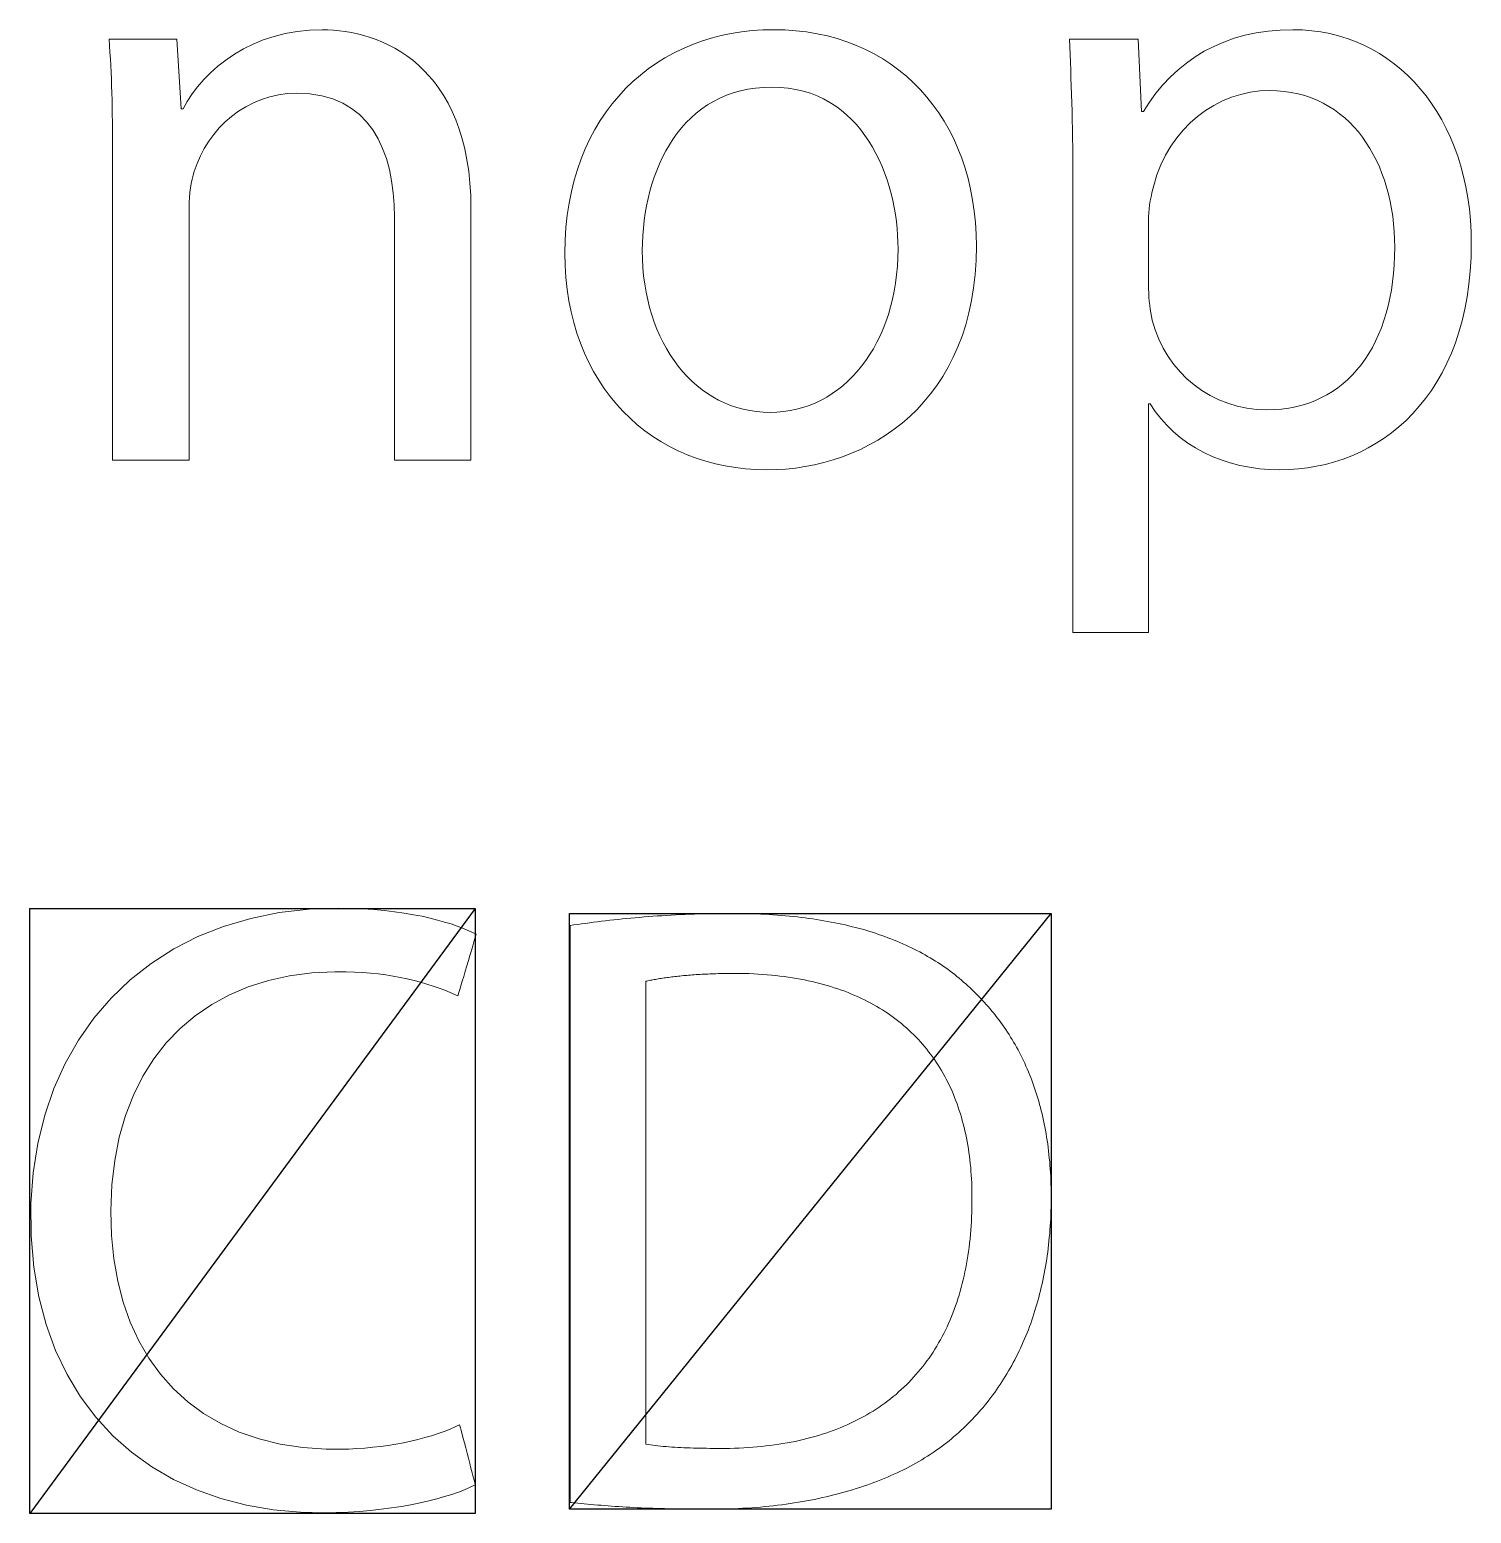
# Model space of a CAD drawing. Header units: millimetres. Extents: x 0 to 114, y 1 to 130.
# Drawn here: x 89.61 to 114.2, y 101.09 to 126.39 of the extents above; entities that cross this region are included whole.
import ezdxf

# ---------------------------------------------------------------- set-up
doc = ezdxf.new("R2010")
doc.units = ezdxf.units.MM
doc.header["$MEASUREMENT"] = 0
doc.layers.add('Layer 1', color=7, linetype='Continuous')

msp = doc.modelspace()

# ---------------------------------------------------------------- linework, layer by layer
for p, q in [((97.21, 111.406), (89.615, 101.087)), ((98.822, 101.158), (107.039, 111.317))]:
    msp.add_line(p, q)
for points in [[(89.615, 111.406), (97.21, 111.406), (97.21, 101.087), (89.615, 101.087)], [(107.039, 101.158), (98.822, 101.158), (98.822, 111.317), (107.039, 111.317)]]:
    msp.add_lwpolyline(points, close=True)
at = {"layer": 'Layer 1', "lineweight": 0}
for points in [[(97.215, 101.572), (97.128, 101.531), (97.032, 101.49), (96.927, 101.45), (96.813, 101.41), (96.69, 101.372), (96.559, 101.335), (96.42, 101.3), (96.273, 101.266), (96.118, 101.235), (95.956, 101.206), (95.787, 101.18), (95.611, 101.157), (95.429, 101.138), (95.24, 101.121), (95.045, 101.109), (94.844, 101.101), (94.637, 101.097), (94.236, 101.106), (93.765, 101.148), (93.311, 101.226), (92.875, 101.339), (92.46, 101.486), (92.066, 101.667), (91.696, 101.882), (91.35, 102.13), (91.032, 102.412), (90.741, 102.727), (90.481, 103.074), (90.252, 103.453), (90.057, 103.864), (89.896, 104.307), (89.773, 104.781), (89.687, 105.285), (89.641, 105.821), (89.637, 106.372), (89.675, 106.896), (89.753, 107.398), (89.871, 107.877), (90.027, 108.331), (90.219, 108.759), (90.447, 109.16), (90.709, 109.533), (91.004, 109.876), (91.33, 110.187), (91.686, 110.467), (92.071, 110.713), (92.483, 110.923), (92.922, 111.098), (93.385, 111.235), (93.872, 111.333), (94.381, 111.392), (94.878, 111.409), (95.089, 111.406), (95.29, 111.398), (95.482, 111.385), (95.665, 111.369), (95.839, 111.348), (96.004, 111.325), (96.159, 111.298), (96.306, 111.27), (96.443, 111.239), (96.572, 111.207), (96.691, 111.173), (96.802, 111.139), (96.903, 111.104), (96.995, 111.069), (97.078, 111.035), (97.153, 111.002), (97.218, 110.97), (97.228, 110.957), (97.221, 110.932), (97.208, 110.89), (97.192, 110.834), (97.172, 110.765), (97.149, 110.688), (97.124, 110.603), (97.097, 110.514), (97.07, 110.423), (97.044, 110.333), (97.018, 110.245), (96.993, 110.162), (96.971, 110.087), (96.952, 110.022), (96.936, 109.97), (96.925, 109.933), (96.919, 109.913), (96.876, 109.931), (96.787, 109.971), (96.694, 110.009), (96.597, 110.046), (96.496, 110.081), (96.391, 110.115), (96.283, 110.146), (96.171, 110.176), (96.055, 110.203), (95.936, 110.228), (95.814, 110.25), (95.689, 110.27), (95.56, 110.287), (95.428, 110.301), (95.293, 110.312), (95.156, 110.32), (95.015, 110.325), (94.82, 110.325), (94.425, 110.304), (94.046, 110.254), (93.686, 110.174), (93.344, 110.066), (93.021, 109.93), (92.719, 109.765), (92.438, 109.574), (92.18, 109.355), (91.944, 109.11), (91.733, 108.839), (91.546, 108.542), (91.385, 108.22), (91.251, 107.873), (91.144, 107.502), (91.066, 107.107), (91.017, 106.688), (90.999, 106.247), (91.01, 105.826), (91.049, 105.427), (91.116, 105.047), (91.209, 104.687), (91.329, 104.347), (91.475, 104.03), (91.647, 103.734), (91.844, 103.461), (92.065, 103.213), (92.311, 102.989), (92.581, 102.791), (92.874, 102.619), (93.19, 102.474), (93.528, 102.357), (93.889, 102.269), (94.271, 102.211), (94.674, 102.183), (94.923, 102.181), (95.06, 102.184), (95.196, 102.191), (95.332, 102.201), (95.466, 102.214), (95.6, 102.229), (95.731, 102.247), (95.861, 102.269), (95.989, 102.292), (96.114, 102.318), (96.235, 102.347), (96.354, 102.378), (96.469, 102.411), (96.579, 102.447), (96.686, 102.484), (96.787, 102.524), (96.884, 102.566), (96.948, 102.595), (96.953, 102.579), (96.961, 102.546), (96.974, 102.498), (96.99, 102.437), (97.008, 102.366), (97.029, 102.287), (97.051, 102.203), (97.074, 102.115), (97.097, 102.026), (97.12, 101.939), (97.141, 101.856), (97.161, 101.779), (97.179, 101.711), (97.194, 101.654), (97.206, 101.61), (97.213, 101.582)], [(98.832, 111.112), (98.896, 111.122), (98.962, 111.131), (99.028, 111.141), (99.095, 111.15), (99.162, 111.159), (99.23, 111.168), (99.299, 111.177), (99.368, 111.185), (99.438, 111.193), (99.509, 111.202), (99.58, 111.209), (99.652, 111.217), (99.724, 111.225), (99.797, 111.232), (99.87, 111.239), (99.944, 111.246), (100.018, 111.252), (100.093, 111.259), (100.169, 111.265), (100.245, 111.27), (100.322, 111.276), (100.399, 111.281), (100.477, 111.286), (100.555, 111.291), (100.633, 111.295), (100.712, 111.299), (100.792, 111.303), (100.872, 111.306), (100.953, 111.309), (101.034, 111.311), (101.115, 111.314), (101.197, 111.316), (101.279, 111.317), (101.362, 111.318), (101.445, 111.319), (101.529, 111.32), (101.57, 111.32), (101.576, 111.32), (101.576, 111.32), (101.578, 111.32), (101.58, 111.32), (101.585, 111.32), (101.604, 111.32), (101.641, 111.32), (101.717, 111.319), (101.791, 111.318), (101.865, 111.316), (101.939, 111.314), (102.012, 111.311), (102.084, 111.308), (102.156, 111.305), (102.227, 111.301), (102.297, 111.296), (102.367, 111.291), (102.437, 111.286), (102.505, 111.28), (102.574, 111.274), (102.641, 111.267), (102.708, 111.26), (102.775, 111.252), (102.841, 111.243), (102.906, 111.235), (102.971, 111.225), (103.035, 111.216), (103.098, 111.206), (103.161, 111.195), (103.224, 111.184), (103.286, 111.172), (103.347, 111.16), (103.408, 111.148), (103.468, 111.135), (103.528, 111.122), (103.587, 111.108), (103.645, 111.093), (103.703, 111.079), (103.76, 111.063), (103.817, 111.048), (103.874, 111.031), (103.929, 111.015), (103.985, 110.998), (104.039, 110.98), (104.093, 110.962), (104.147, 110.944), (104.2, 110.925), (104.252, 110.905), (104.304, 110.886), (104.356, 110.865), (104.406, 110.845), (104.457, 110.823), (104.507, 110.802), (104.556, 110.78), (104.604, 110.757), (104.653, 110.734), (104.7, 110.711), (104.747, 110.687), (104.794, 110.662), (104.84, 110.638), (104.885, 110.612), (104.93, 110.587), (104.975, 110.561), (105.019, 110.534), (105.062, 110.507), (105.105, 110.48), (105.148, 110.452), (105.19, 110.424), (105.231, 110.395), (105.272, 110.366), (105.312, 110.336), (105.352, 110.306), (105.391, 110.275), (105.43, 110.244), (105.468, 110.213), (105.506, 110.181), (105.543, 110.149), (105.58, 110.116), (105.617, 110.083), (105.653, 110.049), (105.689, 110.016), (105.724, 109.981), (105.76, 109.947), (105.794, 109.911), (105.829, 109.876), (105.862, 109.84), (105.896, 109.804), (105.929, 109.767), (105.962, 109.73), (105.994, 109.693), (106.025, 109.655), (106.057, 109.616), (106.087, 109.578), (106.118, 109.539), (106.148, 109.499), (106.177, 109.459), (106.206, 109.419), (106.235, 109.378), (106.263, 109.337), (106.291, 109.295), (106.318, 109.253), (106.344, 109.211), (106.371, 109.168), (106.396, 109.125), (106.422, 109.081), (106.447, 109.037), (106.471, 108.992), (106.495, 108.947), (106.518, 108.902), (106.541, 108.856), (106.564, 108.81), (106.585, 108.763), (106.607, 108.716), (106.628, 108.668), (106.648, 108.62), (106.668, 108.572), (106.688, 108.523), (106.707, 108.473), (106.725, 108.423), (106.743, 108.373), (106.76, 108.322), (106.777, 108.271), (106.794, 108.219), (106.81, 108.167), (106.825, 108.115), (106.84, 108.061), (106.854, 108.008), (106.868, 107.954), (106.881, 107.899), (106.894, 107.844), (106.906, 107.789), (106.918, 107.733), (106.929, 107.677), (106.94, 107.62), (106.95, 107.562), (106.959, 107.504), (106.968, 107.446), (106.977, 107.387), (106.985, 107.328), (106.992, 107.268), (106.999, 107.208), (107.005, 107.147), (107.011, 107.086), (107.016, 107.024), (107.02, 106.962), (107.024, 106.899), (107.028, 106.835), (107.031, 106.772), (107.033, 106.707), (107.035, 106.643), (107.036, 106.577), (107.036, 106.511), (107.036, 106.478), (107.036, 106.445), (107.036, 106.378), (107.035, 106.312), (107.033, 106.246), (107.03, 106.18), (107.028, 106.115), (107.024, 106.05), (107.02, 105.986), (107.016, 105.922), (107.011, 105.858), (107.005, 105.794), (106.999, 105.731), (106.992, 105.668), (106.985, 105.606), (106.977, 105.544), (106.969, 105.482), (106.96, 105.421), (106.95, 105.36), (106.94, 105.299), (106.929, 105.239), (106.918, 105.179), (106.907, 105.119), (106.894, 105.06), (106.882, 105.002), (106.868, 104.943), (106.855, 104.885), (106.84, 104.827), (106.825, 104.77), (106.81, 104.713), (106.794, 104.657), (106.777, 104.601), (106.76, 104.545), (106.743, 104.49), (106.725, 104.435), (106.706, 104.38), (106.687, 104.326), (106.667, 104.272), (106.647, 104.219), (106.626, 104.166), (106.605, 104.113), (106.583, 104.061), (106.561, 104.01), (106.538, 103.958), (106.515, 103.907), (106.491, 103.857), (106.467, 103.807), (106.442, 103.757), (106.417, 103.708), (106.391, 103.659), (106.364, 103.611), (106.337, 103.563), (106.31, 103.515), (106.282, 103.468), (106.254, 103.421), (106.225, 103.375), (106.195, 103.329), (106.165, 103.284), (106.135, 103.239), (106.104, 103.194), (106.073, 103.15), (106.041, 103.106), (106.008, 103.063), (105.975, 103.02), (105.942, 102.978), (105.908, 102.936), (105.874, 102.895), (105.839, 102.854), (105.803, 102.813), (105.767, 102.773), (105.731, 102.733), (105.694, 102.694), (105.657, 102.656), (105.619, 102.617), (105.581, 102.579), (105.542, 102.541), (105.502, 102.504), (105.462, 102.467), (105.421, 102.431), (105.379, 102.395), (105.337, 102.359), (105.294, 102.324), (105.25, 102.29), (105.206, 102.256), (105.161, 102.222), (105.115, 102.189), (105.069, 102.157), (105.022, 102.125), (104.975, 102.093), (104.926, 102.062), (104.878, 102.032), (104.828, 102.002), (104.778, 101.972), (104.727, 101.943), (104.676, 101.915), (104.624, 101.887), (104.572, 101.859), (104.519, 101.832), (104.465, 101.806), (104.41, 101.78), (104.355, 101.755), (104.3, 101.73), (104.244, 101.705), (104.187, 101.681), (104.13, 101.658), (104.072, 101.635), (104.013, 101.613), (103.954, 101.591), (103.895, 101.57), (103.834, 101.549), (103.774, 101.528), (103.712, 101.509), (103.65, 101.49), (103.588, 101.471), (103.525, 101.453), (103.461, 101.435), (103.397, 101.418), (103.332, 101.401), (103.267, 101.385), (103.201, 101.37), (103.135, 101.355), (103.068, 101.34), (103.001, 101.326), (102.933, 101.313), (102.864, 101.3), (102.796, 101.288), (102.726, 101.276), (102.656, 101.265), (102.586, 101.254), (102.515, 101.244), (102.443, 101.235), (102.371, 101.226), (102.299, 101.217), (102.226, 101.209), (102.152, 101.202), (102.078, 101.195), (102.004, 101.189), (101.929, 101.183), (101.853, 101.178), (101.777, 101.173), (101.701, 101.169), (101.624, 101.166), (101.547, 101.163), (101.469, 101.16), (101.391, 101.159), (101.312, 101.157), (101.233, 101.157), (101.193, 101.157), (101.183, 101.157), (101.178, 101.157), (101.176, 101.157), (101.175, 101.157), (101.165, 101.157), (101.09, 101.157), (101.016, 101.157), (100.942, 101.158), (100.869, 101.158), (100.796, 101.159), (100.725, 101.16), (100.654, 101.162), (100.583, 101.163), (100.513, 101.165), (100.444, 101.167), (100.375, 101.169), (100.308, 101.171), (100.24, 101.173), (100.173, 101.176), (100.107, 101.178), (100.042, 101.181), (99.977, 101.184), (99.913, 101.188), (99.849, 101.191), (99.786, 101.195), (99.723, 101.198), (99.662, 101.202), (99.6, 101.206), (99.539, 101.21), (99.479, 101.215), (99.42, 101.219), (99.361, 101.224), (99.302, 101.229), (99.244, 101.234), (99.187, 101.239), (99.13, 101.244), (99.074, 101.25), (99.018, 101.255), (98.963, 101.261), (98.909, 101.267), (98.855, 101.273), (98.841, 101.274), (98.835, 101.275), (98.833, 101.275), (98.832, 101.275), (98.832, 101.275), (98.832, 101.275), (98.832, 101.275), (98.832, 101.276), (98.832, 101.278), (98.832, 101.28), (98.832, 101.282), (98.832, 101.286), (98.832, 101.29), (98.832, 101.295), (98.832, 101.3), (98.832, 101.306), (98.832, 101.313), (98.832, 101.32), (98.832, 101.328), (98.832, 101.337), (98.832, 101.346), (98.832, 101.356), (98.832, 101.366), (98.832, 101.377), (98.832, 101.389), (98.832, 101.401), (98.832, 101.414), (98.832, 101.428), (98.832, 101.442), (98.832, 101.457), (98.832, 101.472), (98.832, 101.488), (98.832, 101.504), (98.832, 101.521), (98.832, 101.538), (98.832, 101.556), (98.832, 101.575), (98.832, 101.594), (98.832, 101.614), (98.832, 101.634), (98.832, 101.655), (98.832, 101.676), (98.832, 101.698), (98.832, 101.72), (98.832, 101.743), (98.832, 101.766), (98.832, 101.79), (98.832, 101.815), (98.832, 101.839), (98.832, 101.865), (98.832, 101.891), (98.832, 101.917), (98.832, 101.944), (98.832, 101.971), (98.832, 101.999), (98.832, 102.027), (98.832, 102.055), (98.832, 102.084), (98.832, 102.114), (98.832, 102.144), (98.832, 102.174), (98.832, 102.205), (98.832, 102.236), (98.832, 102.268), (98.832, 102.3), (98.832, 102.333), (98.832, 102.366), (98.832, 102.399), (98.832, 102.433), (98.832, 102.467), (98.832, 102.501), (98.832, 102.536), (98.832, 102.571), (98.832, 102.607), (98.832, 102.643), (98.832, 102.679), (98.832, 102.716), (98.832, 102.753), (98.832, 102.791), (98.832, 102.829), (98.832, 102.867), (98.832, 102.905), (98.832, 102.944), (98.832, 102.983), (98.832, 103.023), (98.832, 103.062), (98.832, 103.102), (98.832, 103.143), (98.832, 103.184), (98.832, 103.225), (98.832, 103.266), (98.832, 103.349), (98.832, 103.434), (98.832, 103.52), (98.832, 103.606), (98.832, 103.694), (98.832, 103.783), (98.832, 103.873), (98.832, 103.963), (98.832, 104.055), (98.832, 104.147), (98.832, 104.24), (98.832, 104.334), (98.832, 104.428), (98.832, 104.523), (98.832, 104.619), (98.832, 104.716), (98.832, 104.813), (98.832, 104.91), (98.832, 105.008), (98.832, 105.107), (98.832, 105.205), (98.832, 105.305), (98.832, 105.404), (98.832, 105.504), (98.832, 105.704), (98.832, 105.906), (98.832, 106.309), (98.832, 106.51), (98.832, 106.712), (98.832, 106.912), (98.832, 107.012), (98.832, 107.111), (98.832, 107.21), (98.832, 107.309), (98.832, 107.407), (98.832, 107.505), (98.832, 107.602), (98.832, 107.699), (98.832, 107.795), (98.832, 107.891), (98.832, 107.986), (98.832, 108.08), (98.832, 108.174), (98.832, 108.267), (98.832, 108.359), (98.832, 108.45), (98.832, 108.54), (98.832, 108.63), (98.832, 108.718), (98.832, 108.806), (98.832, 108.892), (98.832, 108.978), (98.832, 109.062), (98.832, 109.145), (98.832, 109.186), (98.832, 109.227), (98.832, 109.268), (98.832, 109.308), (98.832, 109.348), (98.832, 109.387), (98.832, 109.427), (98.832, 109.466), (98.832, 109.504), (98.832, 109.543), (98.832, 109.58), (98.832, 109.618), (98.832, 109.655), (98.832, 109.692), (98.832, 109.729), (98.832, 109.765), (98.832, 109.801), (98.832, 109.836), (98.832, 109.871), (98.832, 109.906), (98.832, 109.94), (98.832, 109.974), (98.832, 110.008), (98.832, 110.041), (98.832, 110.073), (98.832, 110.106), (98.832, 110.137), (98.832, 110.169), (98.832, 110.2), (98.832, 110.23), (98.832, 110.261), (98.832, 110.29), (98.832, 110.32), (98.832, 110.348), (98.832, 110.377), (98.832, 110.405), (98.832, 110.432), (98.832, 110.459), (98.832, 110.486), (98.832, 110.512), (98.832, 110.537), (98.832, 110.562), (98.832, 110.587), (98.832, 110.611), (98.832, 110.634), (98.832, 110.657), (98.832, 110.68), (98.832, 110.702), (98.832, 110.723), (98.832, 110.744), (98.832, 110.765), (98.832, 110.785), (98.832, 110.804), (98.832, 110.823), (98.832, 110.841), (98.832, 110.859), (98.832, 110.876), (98.832, 110.893), (98.832, 110.909), (98.832, 110.924), (98.832, 110.939), (98.832, 110.954), (98.832, 110.967), (98.832, 110.98), (98.832, 110.993), (98.832, 111.005), (98.832, 111.016), (98.832, 111.027), (98.832, 111.037), (98.832, 111.047), (98.832, 111.056), (98.832, 111.064), (98.832, 111.071), (98.832, 111.078), (98.832, 111.085), (98.832, 111.09), (98.832, 111.095), (98.832, 111.1), (98.832, 111.104), (98.832, 111.107), (98.832, 111.109), (98.832, 111.111), (98.832, 111.112), (98.832, 111.112)], [(100.122, 102.269), (100.161, 102.263), (100.202, 102.256), (100.243, 102.25), (100.286, 102.245), (100.33, 102.239), (100.375, 102.235), (100.421, 102.23), (100.468, 102.226), (100.517, 102.222), (100.566, 102.218), (100.616, 102.215), (100.667, 102.212), (100.719, 102.209), (100.772, 102.207), (100.825, 102.205), (100.879, 102.203), (100.934, 102.201), (100.99, 102.2), (101.046, 102.199), (101.102, 102.198), (101.16, 102.197), (101.217, 102.196), (101.275, 102.196), (101.334, 102.195), (101.393, 102.195), (101.422, 102.195), (101.426, 102.195), (101.428, 102.195), (101.428, 102.195), (101.428, 102.195), (101.428, 102.195), (101.431, 102.195), (101.436, 102.195), (101.476, 102.195), (101.556, 102.196), (101.636, 102.198), (101.714, 102.201), (101.792, 102.204), (101.869, 102.209), (101.946, 102.214), (102.022, 102.22), (102.096, 102.228), (102.171, 102.236), (102.244, 102.244), (102.317, 102.254), (102.389, 102.265), (102.46, 102.276), (102.531, 102.288), (102.601, 102.301), (102.67, 102.315), (102.738, 102.33), (102.806, 102.346), (102.872, 102.362), (102.938, 102.379), (103.004, 102.397), (103.068, 102.416), (103.132, 102.436), (103.195, 102.457), (103.258, 102.478), (103.319, 102.501), (103.38, 102.524), (103.44, 102.548), (103.499, 102.573), (103.558, 102.598), (103.616, 102.625), (103.673, 102.652), (103.729, 102.68), (103.784, 102.709), (103.839, 102.738), (103.893, 102.769), (103.946, 102.8), (103.998, 102.832), (104.05, 102.865), (104.101, 102.899), (104.151, 102.933), (104.2, 102.969), (104.249, 103.005), (104.297, 103.041), (104.344, 103.079), (104.39, 103.117), (104.435, 103.157), (104.48, 103.197), (104.524, 103.237), (104.567, 103.279), (104.609, 103.321), (104.65, 103.364), (104.691, 103.408), (104.731, 103.453), (104.77, 103.498), (104.808, 103.544), (104.846, 103.591), (104.882, 103.639), (104.918, 103.687), (104.953, 103.736), (104.988, 103.786), (105.021, 103.837), (105.054, 103.888), (105.086, 103.941), (105.117, 103.993), (105.147, 104.047), (105.176, 104.102), (105.205, 104.157), (105.233, 104.213), (105.26, 104.269), (105.286, 104.326), (105.311, 104.385), (105.336, 104.443), (105.36, 104.503), (105.383, 104.563), (105.405, 104.624), (105.426, 104.686), (105.446, 104.748), (105.466, 104.811), (105.485, 104.875), (105.503, 104.939), (105.52, 105.005), (105.536, 105.071), (105.552, 105.137), (105.566, 105.205), (105.58, 105.273), (105.593, 105.341), (105.605, 105.411), (105.616, 105.481), (105.627, 105.552), (105.636, 105.623), (105.645, 105.695), (105.653, 105.768), (105.66, 105.842), (105.666, 105.916), (105.672, 105.991), (105.676, 106.066), (105.68, 106.143), (105.683, 106.22), (105.685, 106.297), (105.686, 106.375), (105.686, 106.415), (105.686, 106.434), (105.686, 106.439), (105.686, 106.444), (105.686, 106.452), (105.686, 106.521), (105.685, 106.589), (105.684, 106.657), (105.681, 106.724), (105.678, 106.791), (105.674, 106.857), (105.669, 106.923), (105.664, 106.988), (105.657, 107.053), (105.65, 107.117), (105.643, 107.181), (105.634, 107.244), (105.625, 107.306), (105.614, 107.369), (105.603, 107.43), (105.592, 107.491), (105.579, 107.551), (105.566, 107.611), (105.552, 107.67), (105.537, 107.729), (105.521, 107.787), (105.505, 107.845), (105.488, 107.902), (105.47, 107.958), (105.451, 108.014), (105.432, 108.07), (105.411, 108.124), (105.39, 108.178), (105.369, 108.232), (105.346, 108.285), (105.323, 108.337), (105.298, 108.389), (105.273, 108.44), (105.248, 108.49), (105.221, 108.54), (105.194, 108.59), (105.166, 108.638), (105.137, 108.686), (105.107, 108.734), (105.077, 108.78), (105.046, 108.826), (105.014, 108.872), (104.981, 108.917), (104.947, 108.961), (104.913, 109.005), (104.878, 109.047), (104.842, 109.09), (104.805, 109.131), (104.768, 109.172), (104.729, 109.212), (104.69, 109.252), (104.65, 109.291), (104.61, 109.329), (104.568, 109.367), (104.526, 109.403), (104.483, 109.44), (104.44, 109.475), (104.395, 109.51), (104.35, 109.544), (104.303, 109.577), (104.257, 109.61), (104.209, 109.642), (104.16, 109.673), (104.111, 109.704), (104.061, 109.733), (104.01, 109.762), (103.959, 109.791), (103.906, 109.818), (103.853, 109.845), (103.799, 109.871), (103.744, 109.897), (103.688, 109.921), (103.632, 109.945), (103.575, 109.968), (103.517, 109.991), (103.458, 110.012), (103.399, 110.033), (103.338, 110.053), (103.277, 110.073), (103.215, 110.091), (103.152, 110.109), (103.089, 110.126), (103.025, 110.142), (102.96, 110.158), (102.894, 110.172), (102.827, 110.186), (102.759, 110.199), (102.691, 110.211), (102.622, 110.223), (102.552, 110.233), (102.482, 110.243), (102.41, 110.252), (102.338, 110.26), (102.265, 110.268), (102.191, 110.274), (102.116, 110.28), (102.041, 110.285), (101.965, 110.289), (101.888, 110.292), (101.81, 110.294), (101.731, 110.295), (101.652, 110.296), (101.642, 110.296), (101.637, 110.296), (101.636, 110.296), (101.635, 110.296), (101.635, 110.296), (101.63, 110.296), (101.62, 110.296), (101.581, 110.296), (101.543, 110.296), (101.505, 110.295), (101.467, 110.295), (101.43, 110.294), (101.393, 110.293), (101.357, 110.292), (101.32, 110.291), (101.285, 110.29), (101.249, 110.289), (101.214, 110.288), (101.179, 110.286), (101.145, 110.285), (101.111, 110.283), (101.078, 110.281), (101.045, 110.279), (101.012, 110.277), (100.979, 110.275), (100.947, 110.273), (100.916, 110.271), (100.884, 110.268), (100.853, 110.266), (100.823, 110.263), (100.793, 110.26), (100.763, 110.258), (100.733, 110.255), (100.704, 110.252), (100.675, 110.249), (100.647, 110.246), (100.619, 110.243), (100.592, 110.239), (100.564, 110.236), (100.538, 110.233), (100.511, 110.229), (100.485, 110.226), (100.459, 110.222), (100.434, 110.218), (100.409, 110.215), (100.384, 110.211), (100.36, 110.207), (100.336, 110.203), (100.313, 110.199), (100.29, 110.195), (100.267, 110.191), (100.245, 110.187), (100.223, 110.183), (100.201, 110.179), (100.18, 110.175), (100.159, 110.17), (100.139, 110.166), (100.128, 110.164), (100.123, 110.163), (100.122, 110.163), (100.122, 110.162), (100.122, 110.162), (100.122, 110.161), (100.122, 110.158), (100.122, 110.154), (100.122, 110.15), (100.122, 110.144), (100.122, 110.137), (100.122, 110.129), (100.122, 110.12), (100.122, 110.11), (100.122, 110.099), (100.122, 110.087), (100.122, 110.074), (100.122, 110.06), (100.122, 110.045), (100.122, 110.029), (100.122, 110.012), (100.122, 109.994), (100.122, 109.975), (100.122, 109.955), (100.122, 109.935), (100.122, 109.913), (100.122, 109.891), (100.122, 109.868), (100.122, 109.843), (100.122, 109.818), (100.122, 109.792), (100.122, 109.766), (100.122, 109.738), (100.122, 109.71), (100.122, 109.681), (100.122, 109.651), (100.122, 109.62), (100.122, 109.589), (100.122, 109.556), (100.122, 109.523), (100.122, 109.49), (100.122, 109.455), (100.122, 109.42), (100.122, 109.384), (100.122, 109.348), (100.122, 109.31), (100.122, 109.272), (100.122, 109.234), (100.122, 109.195), (100.122, 109.155), (100.122, 109.114), (100.122, 109.073), (100.122, 109.032), (100.122, 108.989), (100.122, 108.947), (100.122, 108.903), (100.122, 108.859), (100.122, 108.815), (100.122, 108.77), (100.122, 108.724), (100.122, 108.678), (100.122, 108.631), (100.122, 108.584), (100.122, 108.537), (100.122, 108.489), (100.122, 108.44), (100.122, 108.391), (100.122, 108.342), (100.122, 108.292), (100.122, 108.242), (100.122, 108.191), (100.122, 108.14), (100.122, 108.089), (100.122, 108.037), (100.122, 107.985), (100.122, 107.879), (100.122, 107.773), (100.122, 107.665), (100.122, 107.556), (100.122, 107.446), (100.122, 107.335), (100.122, 107.223), (100.122, 107.111), (100.122, 106.998), (100.122, 106.884), (100.122, 106.769), (100.122, 106.539), (100.122, 106.308), (100.122, 106.077), (100.122, 105.846), (100.122, 105.731), (100.122, 105.617), (100.122, 105.503), (100.122, 105.389), (100.122, 105.276), (100.122, 105.164), (100.122, 105.052), (100.122, 104.942), (100.122, 104.832), (100.122, 104.723), (100.122, 104.616), (100.122, 104.51), (100.122, 104.405), (100.122, 104.353), (100.122, 104.302), (100.122, 104.251), (100.122, 104.2), (100.122, 104.15), (100.122, 104.1), (100.122, 104.051), (100.122, 104.001), (100.122, 103.953), (100.122, 103.905), (100.122, 103.857), (100.122, 103.81), (100.122, 103.763), (100.122, 103.717), (100.122, 103.671), (100.122, 103.626), (100.122, 103.582), (100.122, 103.537), (100.122, 103.494), (100.122, 103.451), (100.122, 103.409), (100.122, 103.367), (100.122, 103.326), (100.122, 103.285), (100.122, 103.245), (100.122, 103.206), (100.122, 103.167), (100.122, 103.129), (100.122, 103.092), (100.122, 103.055), (100.122, 103.019), (100.122, 102.984), (100.122, 102.949), (100.122, 102.915), (100.122, 102.882), (100.122, 102.85), (100.122, 102.818), (100.122, 102.787), (100.122, 102.757), (100.122, 102.728), (100.122, 102.699), (100.122, 102.672), (100.122, 102.645), (100.122, 102.619), (100.122, 102.593), (100.122, 102.569), (100.122, 102.546), (100.122, 102.523), (100.122, 102.501), (100.122, 102.48), (100.122, 102.46), (100.122, 102.441), (100.122, 102.423), (100.122, 102.406), (100.122, 102.39), (100.122, 102.375), (100.122, 102.361), (100.122, 102.347), (100.122, 102.335), (100.122, 102.324), (100.122, 102.314), (100.122, 102.304), (100.122, 102.296), (100.122, 102.289), (100.122, 102.283), (100.122, 102.278), (100.122, 102.274), (100.122, 102.272), (100.122, 102.27), (100.122, 102.269)]]:
    msp.add_lwpolyline(points, close=True, dxfattribs=at)
for points, knots in [([(91.029, 124.286), (91.029, 125.027), (91.014, 125.636), (90.969, 126.229), (90.969, 126.229), (92.126, 126.229), (92.126, 126.229), (92.126, 126.229), (92.201, 125.042), (92.201, 125.042), (92.201, 125.042), (92.23, 125.042), (92.23, 125.042), (92.586, 125.725), (93.417, 126.392), (94.604, 126.392), (95.598, 126.392), (97.141, 125.799), (97.141, 123.336), (97.141, 123.336), (97.141, 119.048), (97.141, 119.048), (97.141, 119.048), (95.836, 119.048), (95.836, 119.048), (95.836, 119.048), (95.836, 123.188), (95.836, 123.188), (95.836, 124.345), (95.405, 125.309), (94.174, 125.309), (93.313, 125.309), (92.646, 124.701), (92.423, 123.974), (92.364, 123.811), (92.334, 123.588), (92.334, 123.366), (92.334, 123.366), (92.334, 119.048), (92.334, 119.048), (92.334, 119.048), (91.029, 119.048), (91.029, 119.048), (91.029, 119.048), (91.029, 124.286), (91.029, 124.286)], [0, 0, 0, 0, 1, 1, 1, 2, 2, 2, 3, 3, 3, 4, 4, 4, 5, 5, 5, 6, 6, 6, 7, 7, 7, 8, 8, 8, 9, 9, 9, 10, 10, 10, 11, 11, 11, 12, 12, 12, 13, 13, 13, 14, 14, 14, 15, 15, 15, 15]), ([(105.761, 122.698), (105.761, 120.042), (103.921, 118.885), (102.185, 118.885), (100.241, 118.885), (98.743, 120.309), (98.743, 122.579), (98.743, 124.983), (100.316, 126.392), (102.304, 126.392), (104.366, 126.392), (105.761, 124.894), (105.761, 122.698)], [0, 0, 0, 0, 1, 1, 1, 2, 2, 2, 3, 3, 3, 4, 4, 4, 4]), ([(107.407, 123.885), (107.407, 124.805), (107.377, 125.547), (107.347, 126.229), (107.347, 126.229), (108.52, 126.229), (108.52, 126.229), (108.52, 126.229), (108.579, 124.998), (108.579, 124.998), (108.579, 124.998), (108.609, 124.998), (108.609, 124.998), (109.143, 125.873), (109.988, 126.392), (111.16, 126.392), (112.896, 126.392), (114.202, 124.924), (114.202, 122.743), (114.202, 120.161), (112.629, 118.885), (110.938, 118.885), (109.988, 118.885), (109.157, 119.3), (108.727, 120.013), (108.727, 120.013), (108.698, 120.013), (108.698, 120.013), (108.698, 120.013), (108.698, 116.11), (108.698, 116.11), (108.698, 116.11), (107.407, 116.11), (107.407, 116.11), (107.407, 116.11), (107.407, 123.885), (107.407, 123.885)], [0, 0, 0, 0, 1, 1, 1, 2, 2, 2, 3, 3, 3, 4, 4, 4, 5, 5, 5, 6, 6, 6, 7, 7, 7, 8, 8, 8, 9, 9, 9, 10, 10, 10, 11, 11, 11, 12, 12, 12, 12]), ([(100.063, 122.624), (100.063, 121.051), (100.968, 119.864), (102.244, 119.864), (103.491, 119.864), (104.425, 121.036), (104.425, 122.654), (104.425, 123.87), (103.817, 125.413), (102.274, 125.413), (100.731, 125.413), (100.063, 123.989), (100.063, 122.624)], [0, 0, 0, 0, 1, 1, 1, 2, 2, 2, 3, 3, 3, 4, 4, 4, 4]), ([(108.698, 121.971), (108.698, 121.778), (108.727, 121.6), (108.757, 121.437), (108.994, 120.532), (109.781, 119.909), (110.715, 119.909), (112.095, 119.909), (112.896, 121.036), (112.896, 122.683), (112.896, 124.122), (112.14, 125.354), (110.76, 125.354), (109.87, 125.354), (109.039, 124.716), (108.787, 123.737), (108.742, 123.573), (108.698, 123.381), (108.698, 123.202), (108.698, 123.202), (108.698, 121.971), (108.698, 121.971)], [0, 0, 0, 0, 1, 1, 1, 2, 2, 2, 3, 3, 3, 4, 4, 4, 5, 5, 5, 6, 6, 6, 7, 7, 7, 7])]:
    msp.add_open_spline(points, degree=3, knots=knots, dxfattribs=at)

doc.saveas('drawing.dxf')
